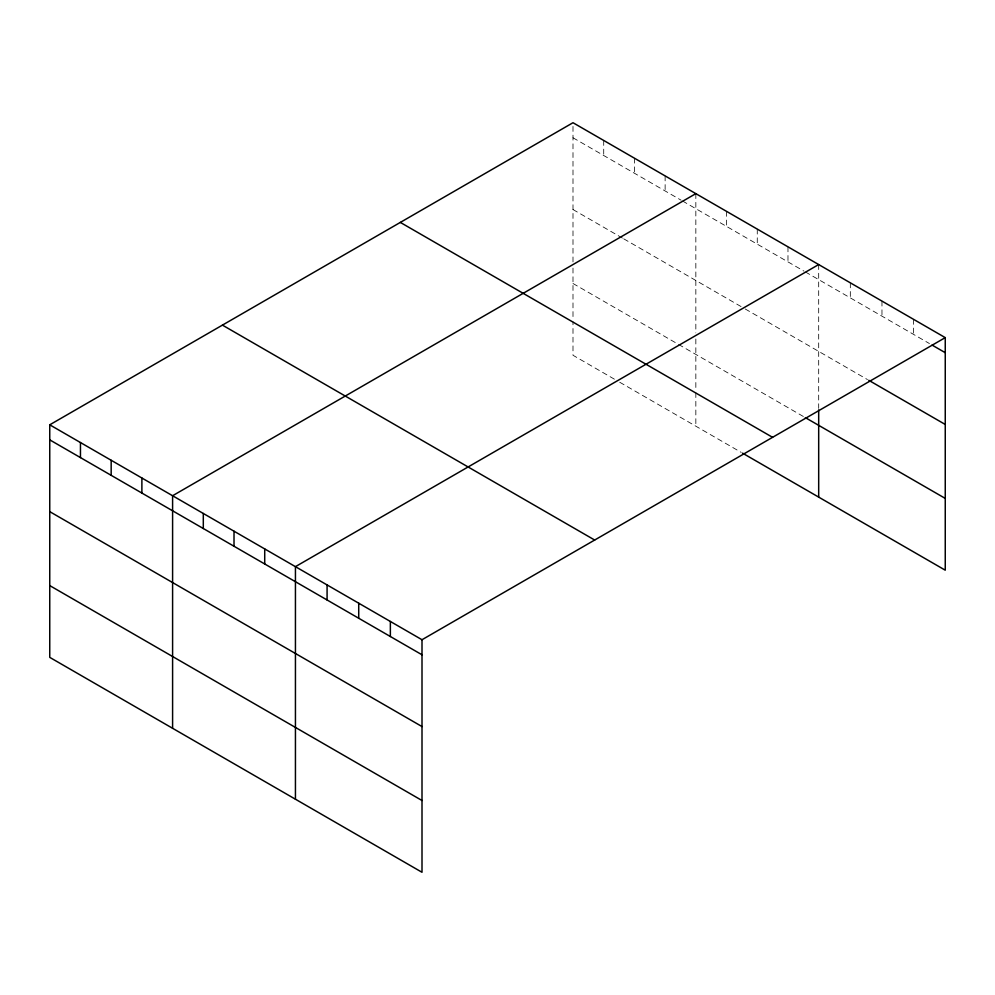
<?xml version="1.0" encoding="UTF-8"?>
<svg xmlns="http://www.w3.org/2000/svg" width="995" height="995" viewBox="0 0 995 995"><rect width="100%" height="100%" fill="white"/><g stroke="black" fill="none" stroke-linecap="round" stroke-linejoin="round"><path stroke-width="0.75" stroke-dasharray="4.97 3.73" d="M572.996 261.921L572.996 122.721M572.996 137.77L681.152 200.206M682.495 200.978L803.997 271.137M805.328 271.909L929.429 343.549M572.996 209.547L622.41 238.066M623.741 238.837L743.912 308.214M745.243 308.985L867.466 379.555M572.996 283.5L677.147 343.623M678.49 344.394L803.997 416.855M614.388 379.17L572.996 355.265L572.996 321.671M619.736 382.254L741.238 452.402M913.609 319.37L913.609 334.419M881.968 301.099L881.968 316.149M850.327 282.829L850.327 297.878M818.686 264.558L818.686 408.398M787.978 246.835L787.978 261.884M757.27 229.099L757.27 244.148M726.549 211.375L726.549 226.425M695.841 193.639L695.841 332.852M695.841 339.009L695.841 391.072M695.841 392.59L695.841 426.196M665.133 175.904L665.133 190.965M634.424 158.18L634.424 173.23M603.716 140.444L603.716 155.494M572.996 268.09L572.996 320.141"/><path stroke-width="1.49" d="M945.25 337.628L572.996 122.721L49.75 424.815L49.75 657.372L422.004 872.279L422.004 639.735L945.25 337.628L945.25 570.185L742.581 453.173M695.841 193.639L172.595 495.734L172.595 728.29M818.686 264.558L295.44 566.653L295.44 799.209M932.066 345.078L945.25 352.69M868.784 380.314L945.25 424.455M805.328 417.626L945.25 498.408M400.326 222.407L772.58 437.327M222.42 325.116L594.674 540.036M49.75 424.815L422.004 639.735M49.75 439.865L422.004 654.785M49.75 511.641L422.004 726.561M49.75 585.595L422.004 800.502M818.686 409.928L818.686 497.114M390.363 621.465L390.363 636.514M358.722 603.194L358.722 618.243M327.081 584.923L327.081 599.973M264.72 548.929L264.72 563.978M234.012 531.193L234.012 546.243M203.303 513.47L203.303 528.519M141.887 478.01L141.887 493.06M111.166 460.275L111.166 475.324M80.458 442.539L80.458 457.588"/></g></svg>
